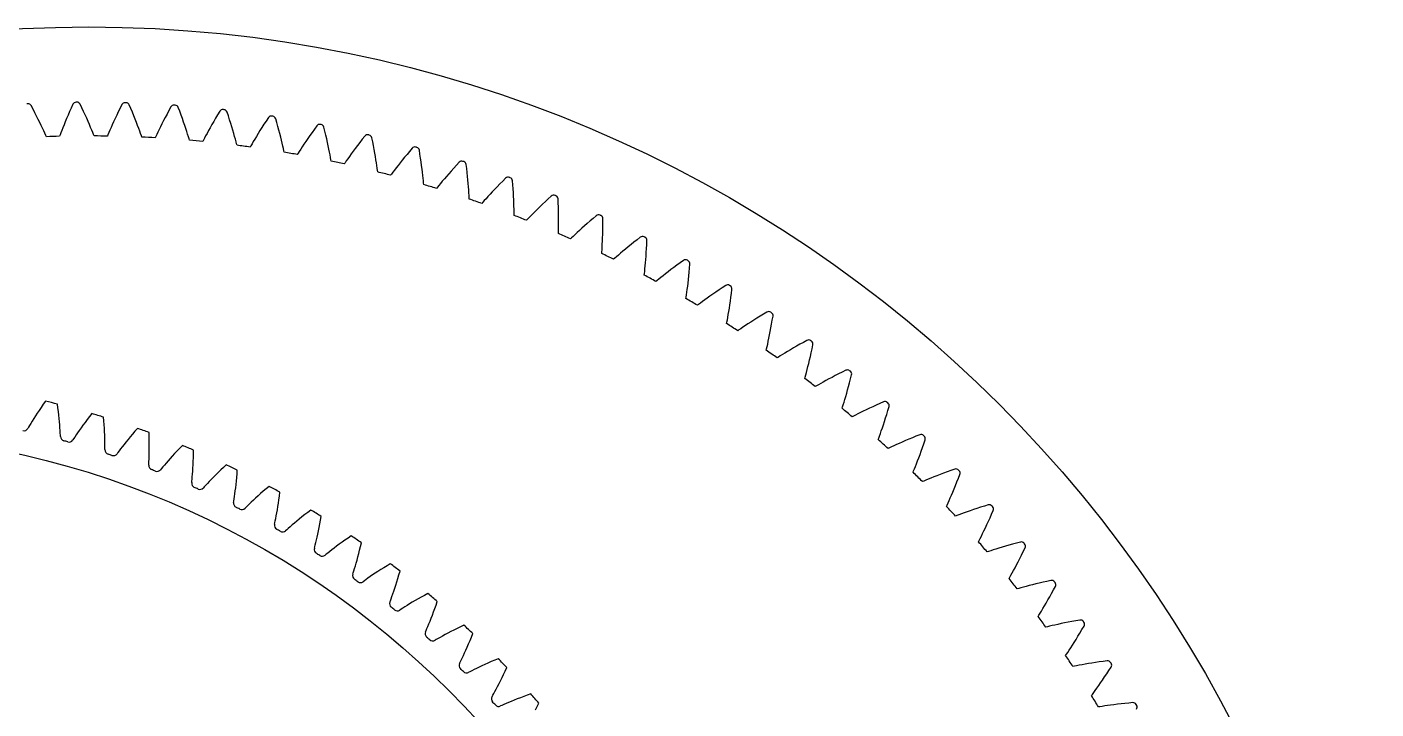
# Model space of a CAD drawing. Header units: millimetres. Extents: x -171 to 171, y -171 to 171.
# Drawn here: x -8.2 to 171.3, y 80.6 to 171.3 of the extents above; entities that cross this region are included whole.
import ezdxf

# ---------------------------------------------------------------- set-up
doc = ezdxf.new("R2010")
doc.units = ezdxf.units.MM

msp = doc.modelspace()

# ---------------------------------------------------------------- linework, layer by layer
at = {"layer": 'journal'}
msp.add_circle((-35, 0), 117.35, dxfattribs=at)
at = {"layer": 'outer'}
msp.add_circle((0, 0), 171.326572, dxfattribs=at)
at = {"layer": 'output_ring'}
for p, q in [((-7.413584, 160.388986), (-7.666113, 160.870168)), ((-7.17225, 159.921563), (-7.413584, 160.388986)), ((-6.943039, 159.469019), (-7.17225, 159.921563)), ((-2.559047, 160.061859), (-2.760335, 159.596222)), ((-2.346563, 160.543084), (-2.559047, 160.061859)), ((-2.123741, 161.038722), (-2.346563, 160.543084)), ((-0.907638, 160.557667), (-1.140459, 161.048687)), ((-0.685445, 160.080847), (-0.907638, 160.557667)), ((-0.474761, 159.619386), (-0.685445, 160.080847)), ((3.929655, 160.034075), (3.709662, 159.576978)), ((4.161466, 160.506294), (3.929655, 160.034075)), ((4.404191, 160.992495), (4.161466, 160.506294)), ((5.5998, 160.462551), (5.387069, 160.962604)), ((5.802487, 159.977119), (5.5998, 160.462551)), ((5.994297, 159.507498), (5.802487, 159.977119)), ((10.662658, 160.205792), (10.4119, 159.743356)), ((10.924887, 160.681758), (10.662658, 160.205792)), ((12.098038, 160.103796), (11.905746, 160.612059)), ((12.280886, 159.610548), (12.098038, 160.103796)), ((17.427633, 160.10702), (17.146331, 159.642073)), ((18.576398, 159.481991), (18.404862, 159.997629)), ((-6.726224, 159.032741), (-6.943039, 159.469019)), ((-6.522196, 158.614435), (-6.726224, 159.032741)), ((-6.331519, 158.216272), (-6.522196, 158.614435)), ((-6.155033, 157.841131), (-6.331519, 158.216272)), ((-3.294599, 158.30863), (-3.447962, 157.923458)), ((-3.128469, 158.717645), (-3.294599, 158.30863)), ((-2.950237, 159.147576), (-3.128469, 158.717645)), ((-2.760335, 159.596222), (-2.950237, 159.147576)), ((-0.275805, 159.17468), (-0.474761, 159.619386)), ((-0.088896, 158.74845), (-0.275805, 159.17468)), ((0.085489, 158.342886), (-0.088896, 158.74845)), ((0.246626, 157.960901), (0.085489, 158.342886)), ((3.123657, 158.312095), (2.95481, 157.933455)), ((3.306225, 158.714042), (3.123657, 158.312095)), ((3.501734, 159.136396), (3.306225, 158.714042)), ((3.709662, 159.576978), (3.501734, 159.136396)), ((6.175068, 159.055095), (5.994297, 159.507498)), ((6.344549, 158.62164), (6.175068, 159.055095)), ((6.502355, 158.209343), (6.344549, 158.62164)), ((6.647881, 157.821141), (6.502355, 158.209343)), ((9.53678, 158.055454), (9.352728, 157.683967)), ((9.735488, 158.449672), (9.53678, 158.055454)), ((9.947952, 158.863756), (9.735488, 158.449672)), ((10.173564, 159.29555), (9.947952, 158.863756)), ((10.4119, 159.743356), (10.173564, 159.29555)), ((12.453506, 159.133541), (12.280886, 159.610548)), ((12.615795, 158.674183), (12.453506, 159.133541)), ((12.767571, 158.234216), (12.615795, 158.674183)), ((12.908539, 157.815862), (12.767571, 158.234216)), ((16.377825, 158.330103), (16.148755, 157.924969)), ((16.620751, 158.752399), (16.377825, 158.330103)), ((16.877038, 159.190178), (16.620751, 158.752399)), ((17.146331, 159.642073), (16.877038, 159.190178)), ((18.739107, 158.981739), (18.576398, 159.481991)), ((18.892254, 158.498127), (18.739107, 158.981739)), ((19.035794, 158.03257), (18.892254, 158.498127)), ((19.169616, 157.586814), (19.035794, 158.03257)), ((23.314448, 158.375452), (23.04063, 157.948419)), ((23.601832, 158.816062), (23.314448, 158.375452)), ((23.901746, 159.269228), (23.601832, 158.816062)), ((25.024238, 158.598158), (24.873739, 159.120324)), ((25.16654, 158.091722), (25.024238, 158.598158)), ((25.299963, 157.602302), (25.16654, 158.091722)), ((30.336588, 158.169756), (30.018556, 157.729117)), ((-5.994059, 157.493083), (-6.155033, 157.841131)), ((-5.850854, 157.178471), (-5.994059, 157.493083)), ((-5.729996, 156.909109), (-5.850854, 157.178471)), ((-5.648246, 156.724825), (-5.729996, 156.909109)), ((-3.815577, 156.96733), (-3.885977, 156.778419)), ((-3.71131, 157.243539), (-3.815577, 156.96733)), ((-3.587488, 157.566272), (-3.71131, 157.243539)), ((-3.447962, 157.923458), (-3.587488, 157.566272)), ((0.393363, 157.606616), (0.246626, 157.960901)), ((0.523701, 157.286459), (0.393363, 157.606616)), ((0.633544, 157.01242), (0.523701, 157.286459)), ((0.707759, 156.824974), (0.633544, 157.01242)), ((2.54875, 156.99301), (2.470751, 156.807107)), ((2.664124, 157.264766), (2.54875, 156.99301)), ((2.800923, 157.582216), (2.664124, 157.264766)), ((2.95481, 157.933455), (2.800923, 157.582216)), ((6.780139, 157.461201), (6.647881, 157.821141)), ((6.897395, 157.136025), (6.780139, 157.461201)), ((6.996042, 156.857759), (6.897395, 157.136025)), ((7.0626, 156.667461), (6.996042, 156.857759)), ((8.908888, 156.760751), (8.82342, 156.578162)), ((9.035181, 157.027609), (8.908888, 156.760751)), ((9.184733, 157.339254), (9.035181, 157.027609)), ((9.352728, 157.683967), (9.184733, 157.339254)), ((13.038212, 157.422082), (12.908539, 157.815862)), ((13.155776, 157.057078), (13.038212, 157.422082)), ((13.259757, 156.727417), (13.155776, 157.057078)), ((13.347047, 156.445382), (13.259757, 156.727417)), ((13.405838, 156.252543), (13.347047, 156.445382)), ((15.25439, 156.270934), (15.161592, 156.091959)), ((15.391393, 156.532455), (15.25439, 156.270934)), ((15.553452, 156.837783), (15.391393, 156.532455)), ((15.735278, 157.175405), (15.553452, 156.837783)), ((15.934234, 157.539128), (15.735278, 157.175405)), ((16.148755, 157.924969), (15.934234, 157.539128)), ((19.293514, 157.163091), (19.169616, 157.586814)), ((19.407122, 156.764379), (19.293514, 157.163091)), ((19.509797, 156.39491), (19.407122, 156.764379)), ((19.600334, 156.061306), (19.509797, 156.39491)), ((22.091976, 156.408605), (21.896617, 156.078628)), ((22.305508, 156.763966), (22.091976, 156.408605)), ((22.535489, 157.140796), (22.305508, 156.763966)), ((22.78079, 157.536314), (22.535489, 157.140796)), ((23.04063, 157.948419), (22.78079, 157.536314)), ((25.424517, 157.13131), (25.299963, 157.602302)), ((25.540165, 156.680497), (25.424517, 157.13131)), ((25.646789, 156.252101), (25.540165, 156.680497)), ((25.744147, 155.849113), (25.646789, 156.252101)), ((29.146326, 156.483694), (28.885198, 156.098442)), ((29.422653, 156.88493), (29.146326, 156.483694)), ((29.713552, 157.300515), (29.422653, 156.88493)), ((30.018556, 157.729117), (29.713552, 157.300515)), ((31.430962, 157.453748), (31.301749, 157.981584)), ((31.552624, 156.941961), (31.430962, 157.453748)), ((31.666103, 156.447536), (31.552624, 156.941961)), ((31.771468, 155.971884), (31.666103, 156.447536)), ((36.38596, 156.383023), (36.063837, 155.967134)), ((36.721588, 156.810412), (36.38596, 156.383023)), ((37.786046, 156.050642), (37.678329, 156.583281)), ((19.676122, 155.775966), (19.600334, 156.061306)), ((19.727049, 155.580902), (19.676122, 155.775966)), ((21.574828, 155.524365), (21.474854, 155.349297)), ((21.722318, 155.780118), (21.574828, 155.524365)), ((21.896617, 156.078628), (21.722318, 155.780118)), ((25.831764, 155.475786), (25.744147, 155.849113)), ((25.908707, 155.138787), (25.831764, 155.475786)), ((25.972869, 154.85061), (25.908707, 155.138787)), ((26.01585, 154.653642), (25.972869, 154.85061)), ((27.85982, 154.522269), (27.752833, 154.351397)), ((28.017552, 154.771836), (27.85982, 154.522269)), ((28.203805, 155.063037), (28.017552, 154.771836)), ((28.412377, 155.384825), (28.203805, 155.063037)), ((28.640135, 155.731241), (28.412377, 155.384825)), ((28.885198, 156.098442), (28.640135, 155.731241)), ((31.868751, 155.516754), (31.771468, 155.971884)), ((31.957927, 155.084389), (31.868751, 155.516754)), ((32.038873, 154.677786), (31.957927, 155.084389)), ((32.111289, 154.301216), (32.038873, 154.677786)), ((34.927706, 154.44265), (34.686096, 154.105749)), ((35.187448, 154.799618), (34.927706, 154.44265)), ((35.463974, 155.173971), (35.187448, 154.799618)), ((35.756335, 155.563679), (35.463974, 155.173971)), ((36.063837, 155.967134), (35.756335, 155.563679)), ((37.886867, 155.534346), (37.786046, 156.050642)), ((37.980217, 155.035728), (37.886867, 155.534346)), ((38.066219, 154.556196), (37.980217, 155.035728)), ((38.144978, 154.097498), (38.066219, 154.556196)), ((42.693581, 154.779993), (42.354869, 154.3775)), ((43.046254, 155.193429), (42.693581, 154.779993)), ((44.079047, 154.391145), (43.993005, 154.927712)), ((32.174512, 153.961375), (32.111289, 154.301216)), ((32.226943, 153.670835), (32.174512, 153.961375)), ((32.261906, 153.472287), (32.226943, 153.670835)), ((34.099037, 153.266294), (33.985213, 153.099898)), ((34.266754, 153.509263), (34.099037, 153.266294)), ((34.464655, 153.792677), (34.266754, 153.509263)), ((34.686096, 154.105749), (34.464655, 153.792677)), ((38.216558, 153.661874), (38.144978, 154.097498)), ((38.28096, 153.252325), (38.216558, 153.661874)), ((38.338056, 152.873129), (38.28096, 153.252325)), ((38.387454, 152.531006), (38.338056, 152.873129)), ((41.15789, 152.90031), (40.902826, 152.573477)), ((41.431886, 153.246458), (41.15789, 152.90031)), ((41.723356, 153.609298), (41.431886, 153.246458)), ((42.031269, 153.986837), (41.723356, 153.609298)), ((42.354869, 154.3775), (42.031269, 153.986837)), ((44.158863, 153.871187), (44.079047, 154.391145)), ((44.231928, 153.369196), (44.158863, 153.871187)), ((44.298427, 152.886573), (44.231928, 153.369196)), ((44.358532, 152.42506), (44.298427, 152.886573)), ((48.931057, 152.922659), (48.576312, 152.534223)), ((49.300195, 153.321464), (48.931057, 152.922659)), ((50.299627, 152.477984), (50.2354, 153.017597)), ((38.428068, 152.238579), (38.387454, 152.531006)), ((38.454956, 152.038778), (38.428068, 152.238579)), ((40.28223, 151.758503), (40.161756, 151.596856)), ((40.459656, 151.994476), (40.28223, 151.758503)), ((40.66888, 152.269637), (40.459656, 151.994476)), ((40.902826, 152.573477), (40.66888, 152.269637)), ((44.4124, 151.986893), (44.358532, 152.42506)), ((44.460152, 151.57507), (44.4124, 151.986893)), ((44.501833, 151.193872), (44.460152, 151.57507)), ((44.537326, 150.850028), (44.501833, 151.193872)), ((44.566056, 150.556195), (44.537326, 150.850028)), ((47.320453, 151.106755), (47.052353, 150.790527)), ((47.608251, 151.441515), (47.320453, 151.106755)), ((47.914186, 151.792245), (47.608251, 151.441515)), ((48.237146, 152.156996), (47.914186, 151.792245)), ((48.576312, 152.534223), (48.237146, 152.156996)), ((50.358305, 151.955219), (50.299627, 152.477984)), ((50.410967, 151.450679), (50.358305, 151.955219)), ((50.457852, 150.965757), (50.410967, 151.450679)), ((50.499205, 150.502187), (50.457852, 150.965757)), ((55.473136, 151.197591), (55.08814, 150.814074)), ((56.437564, 150.314302), (56.395258, 150.856075)), ((44.584825, 150.355469), (44.566056, 150.556195)), ((46.399239, 150.001373), (46.272314, 149.844741)), ((46.586082, 150.229961), (46.399239, 150.001373)), ((46.806286, 150.496418), (46.586082, 150.229961)), ((47.052353, 150.790527), (46.806286, 150.496418)), ((50.535272, 150.062197), (50.499205, 150.502187)), ((50.566295, 149.648778), (50.535272, 150.062197)), ((50.592494, 149.266204), (50.566295, 149.648778)), ((50.614024, 148.921204), (50.592494, 149.266204)), ((53.405268, 149.064933), (53.124573, 148.759829)), ((53.706396, 149.387754), (53.405268, 149.064933)), ((54.026293, 149.725797), (53.706396, 149.387754)), ((54.36377, 150.077161), (54.026293, 149.725797)), ((54.717944, 150.440333), (54.36377, 150.077161)), ((55.08814, 150.814074), (54.717944, 150.440333)), ((56.475009, 149.789588), (56.437564, 150.314302)), ((56.507181, 149.283328), (56.475009, 149.789588)), ((56.534376, 148.796905), (56.507181, 149.283328)), ((50.630822, 148.626448), (50.614024, 148.921204)), ((50.641441, 148.425126), (50.630822, 148.626448)), ((52.440015, 147.997791), (52.306846, 147.846432)), ((52.635968, 148.21862), (52.440015, 147.997791)), ((52.866789, 148.475933), (52.635968, 148.21862)), ((53.124573, 148.759829), (52.866789, 148.475933)), ((56.556908, 148.332041), (56.534376, 148.796905)), ((56.575115, 147.89095), (56.556908, 148.332041)), ((56.589358, 147.476613), (56.575115, 147.89095)), ((56.600032, 147.093292), (56.589358, 147.476613)), ((60.049635, 147.413351), (59.716301, 147.08855)), ((60.401074, 147.750749), (60.049635, 147.413351)), ((60.769675, 148.099271), (60.401074, 147.750749)), ((61.154712, 148.457702), (60.769675, 148.099271)), ((61.554935, 148.825302), (61.154712, 148.457702)), ((62.482775, 147.903654), (62.462459, 148.446696)), ((62.498925, 147.377854), (62.482775, 147.903654)), ((62.510554, 146.870706), (62.498925, 147.377854)), ((56.607562, 146.747703), (56.600032, 147.093292)), ((56.612401, 146.452509), (56.607562, 146.747703)), ((56.614853, 146.250921), (56.612401, 146.452509)), ((58.394632, 145.751049), (58.255438, 145.605211)), ((58.599373, 145.963755), (58.394632, 145.751049)), ((58.840432, 146.211503), (58.599373, 145.963755)), ((59.109509, 146.484719), (58.840432, 146.211503)), ((59.402338, 146.778197), (59.109509, 146.484719)), ((59.716301, 147.08855), (59.402338, 146.778197)), ((62.518014, 146.383581), (62.510554, 146.870706)), ((62.521689, 145.918185), (62.518014, 146.383581)), ((62.519445, 145.062145), (62.522005, 145.476719)), ((62.522005, 145.476719), (62.521689, 145.918185)), ((66.721561, 145.514881), (66.339139, 145.181584)), ((67.120808, 145.857414), (66.721561, 145.514881)), ((67.535599, 146.208493), (67.120808, 145.857414)), ((68.425327, 145.250001), (68.427034, 145.79342)), ((62.495247, 143.836427), (62.500967, 144.037948)), ((62.500967, 144.037948), (62.508095, 144.333095)), ((62.508095, 144.333095), (62.514576, 144.678706)), ((62.514576, 144.678706), (62.519445, 145.062145)), ((64.7174, 143.706848), (64.466499, 143.469073)), ((64.997329, 143.968935), (64.7174, 143.706848)), ((65.30181, 144.250304), (64.997329, 143.968935)), ((65.628093, 144.547679), (65.30181, 144.250304)), ((65.974315, 144.858705), (65.628093, 144.547679)), ((66.339139, 145.181584), (65.974315, 144.858705)), ((68.383746, 143.264585), (68.398935, 143.729748)), ((68.398935, 143.729748), (68.411222, 144.216776)), ((68.411222, 144.216776), (68.420155, 144.723978)), ((68.420155, 144.723978), (68.425327, 145.250001)), ((64.253306, 143.264839), (64.108317, 143.124761)), ((64.466499, 143.469073), (64.253306, 143.264839)), ((68.305927, 141.681349), (68.326408, 142.026413)), ((68.326408, 142.026413), (68.346813, 142.40934)), ((68.346813, 142.40934), (68.366171, 142.823469)), ((68.366171, 142.823469), (68.383746, 143.264585)), ((71.7906, 142.066056), (71.432058, 141.769317)), ((72.168209, 142.373886), (71.7906, 142.066056)), ((72.563824, 142.691411), (72.168209, 142.373886)), ((72.976625, 143.017483), (72.563824, 142.691411)), ((73.405302, 143.351463), (72.976625, 143.017483)), ((74.22897, 141.832321), (74.255456, 142.357702)), ((74.255456, 142.357702), (74.279184, 142.900606)), ((68.272962, 141.185609), (68.286844, 141.386733)), ((68.286844, 141.386733), (68.305927, 141.681349)), ((70.006412, 140.543244), (69.855866, 140.409158)), ((70.227707, 140.738671), (70.006412, 140.543244)), ((70.488038, 140.966083), (70.227707, 140.738671)), ((70.778358, 141.21661), (70.488038, 140.966083)), ((71.093992, 141.485409), (70.778358, 141.21661)), ((71.432058, 141.769317), (71.093992, 141.485409)), ((74.098012, 139.935562), (74.133449, 140.375603)), ((74.133449, 140.375603), (74.167476, 140.839768)), ((74.167476, 140.839768), (74.19949, 141.325897)), ((74.19949, 141.325897), (74.22897, 141.832321)), ((79.154401, 140.258908), (78.712541, 139.942574)), ((73.938504, 138.302824), (73.960525, 138.50322)), ((73.960525, 138.50322), (73.991532, 138.796821)), ((73.991532, 138.796821), (74.025981, 139.140771)), ((74.025981, 139.140771), (74.061887, 139.522557)), ((74.061887, 139.522557), (74.098012, 139.935562)), ((76.769366, 138.488054), (76.443098, 138.232267)), ((77.11866, 138.758028), (76.769366, 138.488054)), ((77.488934, 139.039994), (77.11866, 138.758028)), ((77.878707, 139.332267), (77.488934, 139.039994)), ((78.286865, 139.633499), (77.878707, 139.332267)), ((78.712541, 139.942574), (78.286865, 139.633499)), ((79.865849, 138.202821), (79.915828, 138.707634)), ((79.915828, 138.707634), (79.963583, 139.23151)), ((79.963583, 139.23151), (80.009294, 139.773006)), ((75.644499, 137.590738), (75.488642, 137.462862)), ((75.873531, 137.777036), (75.644499, 137.590738)), ((76.142864, 137.993711), (75.873531, 137.777036)), ((76.443098, 138.232267), (76.142864, 137.993711)), ((79.655278, 136.406538), (79.70811, 136.81774)), ((79.70811, 136.81774), (79.761351, 137.255984)), ((79.761351, 137.255984), (79.814161, 137.718388)), ((79.814161, 137.718388), (79.865849, 138.202821)), ((84.319132, 136.63774), (83.881281, 136.34617)), ((84.773449, 136.935908), (84.319132, 136.63774)), ((79.482566, 135.192808), (79.51269, 135.392147)), ((79.51269, 135.392147), (79.555569, 135.68425)), ((79.555569, 135.68425), (79.603929, 136.026522)), ((79.603929, 136.026522), (79.655278, 136.406538)), ((81.672588, 134.794616), (81.394695, 134.589033)), ((81.982243, 135.020809), (81.672588, 134.794616)), ((82.318609, 135.263163), (81.982243, 135.020809)), ((82.678557, 135.51876), (82.318609, 135.263163)), ((83.059953, 135.785489), (82.678557, 135.51876)), ((83.46125, 136.061726), (83.059953, 135.785489)), ((83.881281, 136.34617), (83.46125, 136.061726)), ((85.329711, 134.370738), (85.400989, 134.852678)), ((85.400989, 134.852678), (85.471385, 135.355051)), ((85.471385, 135.355051), (85.540331, 135.876561)), ((85.540331, 135.876561), (85.607948, 136.41576)), ((81.158301, 134.41217), (80.99739, 134.290716)), ((81.394695, 134.589033), (81.158301, 134.41217)), ((85.051088, 132.688781), (85.117795, 133.066404)), ((85.117795, 133.066404), (85.187248, 133.475127)), ((85.187248, 133.475127), (85.258205, 133.910853)), ((85.258205, 133.910853), (85.329711, 134.370738)), ((89.787188, 133.108411), (89.33788, 132.834824)), ((90.253214, 133.387922), (89.787188, 133.108411)), ((84.896038, 131.86067), (84.934215, 132.058625)), ((84.934215, 132.058625), (84.988897, 132.34875)), ((84.988897, 132.34875), (85.051088, 132.688781)), ((86.782128, 131.179902), (86.53876, 131.012764)), ((87.068124, 131.374053), (86.782128, 131.179902)), ((87.386691, 131.587512), (87.068124, 131.374053)), ((87.732602, 131.816036), (87.386691, 131.587512)), ((88.102613, 132.056835), (87.732602, 131.816036)), ((88.494504, 132.307889), (88.102613, 132.056835)), ((88.906667, 132.567636), (88.494504, 132.307889)), ((89.33788, 132.834824), (88.906667, 132.567636)), ((90.705064, 130.802316), (90.795815, 131.280972)), ((90.795815, 131.280972), (90.886512, 131.780079)), ((90.886512, 131.780079), (90.976536, 132.298367)), ((90.976536, 132.298367), (91.065949, 132.834383)), ((86.53876, 131.012764), (86.373059, 130.89793)), ((90.358508, 129.133032), (90.440464, 129.507643)), ((90.440464, 129.507643), (90.526424, 129.913215)), ((90.526424, 129.913215), (90.614981, 130.345707)), ((90.614981, 130.345707), (90.705064, 130.802316)), ((95.107723, 129.360385), (94.647697, 129.105231)), ((95.584694, 129.62078), (95.107723, 129.360385)), ((90.170026, 128.311886), (90.216194, 128.50813)), ((90.216194, 128.50813), (90.282589, 128.795802)), ((90.282589, 128.795802), (90.358508, 129.133032)), ((92.026978, 127.555242), (91.777037, 127.398103)), ((92.320607, 127.737644), (92.026978, 127.555242)), ((92.647563, 127.938016), (92.320607, 127.737644)), ((93.002451, 128.152335), (92.647563, 127.938016)), ((93.381916, 128.377942), (93.002451, 128.152335)), ((93.78366, 128.612907), (93.381916, 128.377942)), ((94.206011, 128.855738), (93.78366, 128.612907)), ((94.647697, 129.105231), (94.206011, 128.855738)), ((95.93139, 127.018987), (96.041464, 127.493572)), ((96.041464, 127.493572), (96.152313, 127.988594)), ((96.152313, 127.988594), (96.263267, 128.502808)), ((96.263267, 128.502808), (96.374329, 129.034759)), ((91.777037, 127.398103), (91.606818, 127.29008)), ((95.51747, 125.365119), (95.614539, 125.7361)), ((95.614539, 125.7361), (95.716865, 126.137856)), ((95.716865, 126.137856), (95.822876, 126.566404)), ((95.822876, 126.566404), (95.93139, 127.018987)), ((95.295864, 124.552285), (95.349948, 124.746498)), ((95.349948, 124.746498), (95.427946, 125.031242)), ((95.427946, 125.031242), (95.51747, 125.365119)), ((97.756215, 124.078319), (97.421408, 123.891361)), ((98.119497, 124.278079), (97.756215, 124.078319)), ((98.507793, 124.488123), (98.119497, 124.278079)), ((98.918729, 124.706614), (98.507793, 124.488123)), ((99.350574, 124.93213), (98.918729, 124.706614)), ((99.802009, 125.163519), (99.350574, 124.93213)), ((100.271996, 125.39982), (99.802009, 125.163519)), ((100.759129, 125.640672), (100.271996, 125.39982)), ((101.129316, 123.4967), (101.260135, 123.986823)), ((101.260135, 123.986823), (101.391837, 124.496118)), ((101.391837, 124.496118), (101.524366, 125.023132)), ((96.864524, 123.574129), (96.690068, 123.473092)), ((97.120628, 123.721009), (96.864524, 123.574129)), ((97.421408, 123.891361), (97.120628, 123.721009)), ((100.63152, 121.757974), (100.750043, 122.155252)), ((100.750043, 122.155252), (100.873334, 122.579152)), ((100.873334, 122.579152), (101.0001, 123.026966)), ((101.0001, 123.026966), (101.129316, 123.4967)), ((100.265132, 120.588046), (100.327042, 120.779907)), ((100.327042, 120.779907), (100.416516, 121.061256)), ((100.416516, 121.061256), (100.519496, 121.391231)), ((100.519496, 121.391231), (100.63152, 121.757974)), ((103.471823, 120.393771), (103.075333, 120.199636)), ((103.891275, 120.595429), (103.471823, 120.393771)), ((104.331904, 120.803259), (103.891275, 120.595429)), ((104.792345, 121.016163), (104.331904, 120.803259)), ((105.271523, 121.233223), (104.792345, 121.016163)), ((105.768016, 121.454136), (105.271523, 121.233223)), ((106.353821, 120.284882), (106.507598, 120.806092)), ((101.792863, 119.547122), (101.614455, 119.453238)), ((102.054709, 119.683502), (101.792863, 119.547122)), ((102.362145, 119.841526), (102.054709, 119.683502)), ((102.704254, 120.014762), (102.362145, 119.841526)), ((103.075333, 120.199636), (102.704254, 120.014762)), ((105.758058, 118.390504), (105.902868, 118.832812)), ((105.902868, 118.832812), (106.051014, 119.296924)), ((106.051014, 119.296924), (106.201588, 119.781343)), ((106.201588, 119.781343), (106.353821, 120.284882)), ((105.139299, 116.614875), (105.240101, 116.892367)), ((105.240101, 116.892367), (105.356369, 117.217898)), ((105.356369, 117.217898), (105.483164, 117.579799)), ((105.483164, 117.579799), (105.617689, 117.971948)), ((105.617689, 117.971948), (105.758058, 118.390504)), ((110.098089, 116.867441), (109.610509, 116.669978)), ((110.603127, 117.068052), (110.098089, 116.867441)), ((105.069665, 116.42568), (105.139299, 116.614875)), ((106.553957, 115.323699), (106.371891, 115.237122)), ((106.821114, 115.449356), (106.553957, 115.323699)), ((107.134702, 115.594791), (106.821114, 115.449356)), ((107.483551, 115.754021), (107.134702, 115.594791)), ((107.861817, 115.923704), (107.483551, 115.754021)), ((108.265848, 116.101612), (107.861817, 115.923704)), ((108.693128, 116.286106), (108.265848, 116.101612)), ((109.141818, 116.475908), (108.693128, 116.286106)), ((109.610509, 116.669978), (109.141818, 116.475908)), ((110.79847, 114.901143), (110.968552, 115.379062)), ((110.968552, 115.379062), (111.141066, 115.876018)), ((111.141066, 115.876018), (111.315839, 116.390568)), ((110.020142, 112.851975), (110.161499, 113.208441)), ((110.161499, 113.208441), (110.311806, 113.594816)), ((110.311806, 113.594816), (110.469021, 114.00734)), ((110.469021, 114.00734), (110.631637, 114.443416)), ((110.631637, 114.443416), (110.79847, 114.901143)), ((109.701569, 112.072028), (109.778813, 112.258245)), ((109.778813, 112.258245), (109.890777, 112.531424)), ((109.890777, 112.531424), (110.020142, 112.851975)), ((112.471084, 111.457311), (112.086252, 111.303096)), ((112.881993, 111.618699), (112.471084, 111.457311)), ((113.316399, 111.785725), (112.881993, 111.618699)), ((113.772412, 111.957188), (113.316399, 111.785725)), ((114.248582, 112.132104), (113.772412, 111.957188)), ((114.743765, 112.309646), (114.248582, 112.132104)), ((115.256517, 112.489625), (114.743765, 112.309646)), ((115.745706, 111.27677), (115.941188, 111.783815)), ((111.139982, 110.9108), (110.954557, 110.831673)), ((111.412013, 111.025527), (111.139982, 110.9108)), ((111.731237, 111.158134), (111.412013, 111.025527)), ((112.086252, 111.303096), (111.731237, 111.158134)), ((114.998485, 109.436862), (115.178639, 109.86599)), ((115.178639, 109.86599), (115.363885, 110.31658)), ((115.363885, 110.31658), (115.553194, 110.787213)), ((115.553194, 110.787213), (115.745706, 111.27677)), ((114.23796, 107.717175), (114.360903, 107.985592)), ((114.360903, 107.985592), (114.503152, 108.300638)), ((114.503152, 108.300638), (114.658839, 108.651082)), ((114.658839, 108.651082), (114.82468, 109.031049)), ((114.82468, 109.031049), (114.998485, 109.436862)), ((114.153233, 107.534241), (114.23796, 107.717175)), ((115.543405, 106.315675), (115.354926, 106.244127)), ((115.819862, 106.419284), (115.543405, 106.315675)), ((116.144197, 106.538845), (115.819862, 106.419284)), ((116.504795, 106.6693), (116.144197, 106.538845)), ((116.895561, 106.807793), (116.504795, 106.6693)), ((117.312672, 106.952396), (116.895561, 106.807793)), ((117.753491, 107.101681), (117.312672, 106.952396)), ((118.216078, 107.254523), (117.753491, 107.101681)), ((118.698945, 107.409998), (118.216078, 107.254523)), ((119.200916, 107.567326), (118.698945, 107.409998)), ((119.720541, 107.726378), (119.200916, 107.567326)), ((119.739757, 105.550767), (119.947984, 106.013342)), ((119.947984, 106.013342), (120.160177, 106.494695)), ((120.160177, 106.494695), (120.376047, 106.993401)), ((118.967795, 103.91521), (119.148898, 104.288143)), ((119.148898, 104.288143), (119.339006, 104.686579)), ((119.339006, 104.686579), (119.536403, 105.108054)), ((119.536403, 105.108054), (119.739757, 105.550767)), ((118.417343, 102.819776), (118.509414, 102.999126)), ((118.509414, 102.999126), (118.643134, 103.262341)), ((118.643134, 103.262341), (118.798034, 103.571362)), ((118.798034, 103.571362), (118.967795, 103.91521)), ((122.465515, 102.375638), (121.997114, 102.241669)), ((122.954287, 102.511418), (122.465515, 102.375638)), ((123.462221, 102.648274), (122.954287, 102.511418)), ((123.987865, 102.786136), (123.462221, 102.648274)), ((119.756991, 101.545874), (119.565767, 101.482023)), ((120.037419, 101.638194), (119.756991, 101.545874)), ((120.366333, 101.744513), (120.037419, 101.638194)), ((120.731922, 101.860247), (120.366333, 101.744513)), ((121.127979, 101.98279), (120.731922, 101.860247)), ((121.550608, 102.110371), (121.127979, 101.98279)), ((121.997114, 102.241669), (121.550608, 102.110371)), ((123.697769, 100.177426), (123.918896, 100.611534)), ((123.918896, 100.611534), (124.145698, 101.06529)), ((124.145698, 101.06529), (124.377225, 101.537649)), ((124.377225, 101.537649), (124.613127, 102.027197)), ((122.897731, 98.67192), (123.081287, 99.008605)), ((123.081287, 99.008605), (123.277355, 99.373893)), ((123.277355, 99.373893), (123.483453, 99.764297)), ((123.483453, 99.764297), (123.697769, 100.177426)), ((122.486894, 97.936378), (122.586158, 98.11185)), ((122.586158, 98.11185), (122.730435, 98.369429)), ((122.730435, 98.369429), (122.897731, 98.67192)), ((125.161384, 96.99023), (124.760686, 96.883838)), ((125.588836, 97.100579), (125.161384, 96.99023)), ((126.040296, 97.213674), (125.588836, 97.100579)), ((126.513741, 97.328551), (126.040296, 97.213674)), ((127.007614, 97.444411), (126.513741, 97.328551)), ((127.520678, 97.56057), (127.007614, 97.444411)), ((128.051476, 97.677018), (127.520678, 97.56057)), ((123.773816, 96.609232), (123.580161, 96.553183)), ((124.057755, 96.690112), (123.773816, 96.609232)), ((124.390708, 96.783014), (124.057755, 96.690112)), ((124.760686, 96.883838), (124.390708, 96.783014)), ((127.655899, 95.082207), (127.894438, 95.506997)), ((127.894438, 95.506997), (128.139442, 95.951189)), ((128.139442, 95.951189), (128.389921, 96.413777)), ((128.389921, 96.413777), (128.645469, 96.893362)), ((126.61609, 93.314897), (126.795508, 93.610359)), ((126.795508, 93.610359), (126.992557, 93.939329)), ((126.992557, 93.939329), (127.203267, 94.296371)), ((127.203267, 94.296371), (127.425017, 94.678103)), ((127.425017, 94.678103), (127.655899, 95.082207)), ((126.3552, 92.892072), (126.461493, 93.063376)), ((126.461493, 93.063376), (126.61609, 93.314897)), ((127.874264, 91.583169), (127.587281, 91.513863)), ((128.210709, 91.662502), (127.874264, 91.583169)), ((128.584469, 91.748249), (128.210709, 91.662502)), ((128.989149, 91.838315), (128.584469, 91.748249)), ((129.420722, 91.93125), (128.989149, 91.838315)), ((129.876395, 92.025957), (129.420722, 91.93125)), ((130.354106, 92.121553), (129.876395, 92.025957)), ((130.852269, 92.217304), (130.354106, 92.121553)), ((131.369618, 92.312575), (130.852269, 92.217304)), ((131.9047, 92.407416), (131.369618, 92.312575)), ((132.191673, 91.131497), (132.466447, 91.600333)), ((127.587281, 91.513863), (127.391514, 91.465708)), ((131.157223, 89.436352), (131.404292, 89.830768)), ((131.404292, 89.830768), (131.659849, 90.245542)), ((131.659849, 90.245542), (131.922653, 90.67944)), ((131.922653, 90.67944), (132.191673, 91.131497)), ((130.129053, 87.862), (130.293716, 88.107048)), ((130.293716, 88.107048), (130.484959, 88.394997)), ((130.484959, 88.394997), (130.695178, 88.715711)), ((130.695178, 88.715711), (130.920185, 89.063921)), ((130.920185, 89.063921), (131.157223, 89.436352)), ((130.015904, 87.695143), (130.129053, 87.862)), ((131.19112, 86.268136), (130.993563, 86.227954)), ((131.480677, 86.325755), (131.19112, 86.268136)), ((131.82006, 86.391388), (131.480677, 86.325755)), ((132.196988, 86.461918), (131.82006, 86.391388)), ((132.604986, 86.53551), (132.196988, 86.461918)), ((133.03997, 86.610879), (132.604986, 86.53551)), ((133.499107, 86.687042), (133.03997, 86.610879)), ((133.9803, 86.7632), (133.499107, 86.687042)), ((134.481934, 86.838683), (133.9803, 86.7632)), ((135.002719, 86.912911), (134.481934, 86.838683)), ((135.541204, 86.985989), (135.002719, 86.912911)), ((134.673937, 84.047658), (134.936787, 84.431737)), ((134.936787, 84.431737), (135.208943, 84.835814)), ((135.208943, 84.835814), (135.489116, 85.258705)), ((135.489116, 85.258705), (135.776234, 85.699489)), ((135.776234, 85.699489), (136.069782, 86.156804)), ((133.58281, 82.516266), (133.757269, 82.75444)), ((133.757269, 82.75444), (133.960024, 83.034402)), ((133.960024, 83.034402), (134.183068, 83.346334)), ((134.183068, 83.346334), (134.422001, 83.685138)), ((134.422001, 83.685138), (134.673937, 84.047658)), ((133.462993, 82.354132), (133.58281, 82.516266)), ((134.579413, 80.88067), (134.38039, 80.848528)), ((134.871067, 80.926508), (134.579413, 80.88067)), ((135.212831, 80.978334), (134.871067, 80.926508)), ((135.592308, 81.033531), (135.212831, 80.978334)), ((136.002953, 81.090528), (135.592308, 81.033531)), ((136.440634, 81.148207), (136.002953, 81.090528)), ((136.90248, 81.2057), (136.440634, 81.148207)), ((137.386364, 81.262295), (136.90248, 81.2057)), ((137.890645, 81.317387), (137.386364, 81.262295)), ((138.41401, 81.370449), (137.890645, 81.317387)), ((138.955015, 81.421645), (138.41401, 81.370449))]:
    msp.add_line(p, q, dxfattribs=at)
for centre, radius, start, end in [((0, 0), 161.326572, 92.882622, 92.923829), ((-8.088979, 160.643045), 0.48, 28.240478, 92.882622), ((-1.687856, 160.837715), 0.48, 90.601249, 155.243392), ((0, 0), 161.326572, 90.560042, 90.601249), ((-1.572181, 160.838888), 0.48, 25.917898, 90.560042), ((4.831572, 160.773989), 0.48, 88.278668, 152.920812), ((0, 0), 161.326572, 88.237461, 88.278668), ((4.947199, 160.770472), 0.48, 23.595317, 88.237461), ((11.343062, 160.446111), 0.48, 85.956087, 150.598231), ((0, 0), 161.326572, 85.91488, 85.956087), ((11.458451, 160.437912), 0.48, 21.272737, 85.91488), ((17.835915, 159.85462), 0.48, 83.633507, 148.275651), ((0, 0), 161.326572, 83.5923, 83.633507), ((17.950878, 159.841752), 0.48, 18.950156, 83.5923), ((24.299464, 159.000489), 0.48, 81.310926, 145.95307), ((0, 0), 161.326572, 81.269719, 81.310926), ((24.41381, 158.982972), 0.48, 16.627575, 81.269719), ((30.723089, 157.885121), 0.48, 78.988345, 143.630489), ((0, 0), 161.326572, 78.947138, 78.988345), ((30.836631, 157.862984), 0.48, 14.304995, 78.947138), ((0, 0), 156.826572, 91.419867, 92.064004), ((0, 0), 156.826572, 89.097286, 89.741423), ((0, 0), 156.826572, 86.774706, 87.418843), ((0, 0), 156.826572, 84.452125, 85.096262), ((37.096236, 156.510347), 0.48, 76.665765, 141.307909), ((0, 0), 161.326572, 76.624558, 76.665765), ((37.208788, 156.483627), 0.48, 11.982414, 76.624558), ((0, 0), 156.826572, 82.129545, 82.773681), ((0, 0), 156.826572, 79.806964, 80.451101), ((43.408434, 154.878428), 0.48, 74.343184, 138.985328), ((0, 0), 161.326572, 74.301977, 74.343184), ((43.51981, 154.847169), 0.48, 9.659833, 74.301977), ((0, 0), 156.826572, 77.484383, 78.12852), ((49.649312, 152.992044), 0.48, 72.020603, 136.662747), ((0, 0), 161.326572, 71.979397, 72.020603), ((49.75933, 152.956296), 0.48, 7.337253, 71.979397), ((0, 0), 156.826572, 75.161803, 75.805939), ((55.808616, 150.854294), 0.48, 69.698023, 134.340167), ((0, 0), 161.326572, 69.656816, 69.698023), ((55.917095, 150.814117), 0.48, 5.014672, 69.656816), ((0, 0), 156.826572, 72.839222, 73.483359), ((0, 0), 156.826572, 70.516641, 71.160778), ((61.876227, 148.468691), 0.48, 67.375442, 132.017586), ((0, 0), 161.326572, 67.334235, 67.375442), ((61.982989, 148.424151), 0.48, 2.692091, 67.334235), ((0, 0), 156.826572, 68.194061, 68.838197), ((67.842175, 145.839154), 0.48, 65.052862, 129.695005), ((0, 0), 161.326572, 65.011655, 65.052862), ((67.947044, 145.790324), 0.48, 0.369511, 65.011655), ((0, 0), 156.826572, 65.87148, 66.515617), ((73.696659, 142.970004), 0.48, 62.730281, 127.372425), ((0, 0), 161.326572, 62.689074, 62.730281), ((73.799463, 142.916965), 0.48, 358.04693, 62.689074), ((0, 0), 156.826572, 63.548899, 64.193036), ((79.430059, 139.865955), 0.48, 60.4077, 125.049844), ((0, 0), 161.326572, 60.366493, 60.4077), ((79.53063, 139.808793), 0.48, 355.724349, 60.366493), ((0, 0), 156.826572, 61.226319, 61.870455), ((85.032956, 136.532106), 0.48, 58.08512, 122.727263), ((0, 0), 161.326572, 58.043913, 58.08512), ((85.131128, 136.470915), 0.48, 353.401769, 58.043913), ((0, 0), 156.826572, 58.903738, 59.547875), ((90.496144, 132.973935), 0.48, 55.762539, 120.404683), ((0, 0), 161.326572, 55.721332, 55.762539), ((90.591755, 132.908816), 0.48, 351.079188, 55.721332), ((0, 0), 156.826572, 56.581157, 57.225294), ((95.810648, 129.197289), 0.48, 53.439958, 118.082102), ((0, 0), 161.326572, 53.398751, 53.439958), ((95.903541, 129.128348), 0.48, 348.756608, 53.398751), ((0, 0), 156.826572, 54.258577, 54.902714), ((0, 0), 156.826572, 51.935996, 52.580133), ((100.967734, 125.208371), 0.48, 51.117378, 115.759522), ((0, 0), 161.326572, 51.076171, 51.117378), ((101.057757, 125.135723), 0.48, 346.434027, 51.076171), ((0, 0), 156.826572, 49.613416, 50.257552), ((105.958931, 121.013737), 0.48, 48.794797, 113.436941), ((0, 0), 161.326572, 48.75359, 48.794797), ((106.045936, 120.9375), 0.48, 344.111446, 48.75359), ((110.776038, 116.620277), 0.48, 46.472216, 111.11436), ((0, 0), 161.326572, 46.431009, 46.472216), ((110.859882, 116.540577), 0.48, 341.788866, 46.431009), ((0, 0), 156.826572, 47.290835, 47.934972), ((0, 0), 156.826572, 44.968254, 45.612391), ((115.411139, 112.035211), 0.48, 44.149636, 108.79178), ((0, 0), 161.326572, 44.108429, 44.149636), ((115.491685, 111.952179), 0.48, 339.466285, 44.108429), ((119.856621, 107.266071), 0.48, 41.827055, 106.469199), ((0, 0), 156.826572, 42.645674, 43.28981), ((0, 0), 161.326572, 41.785848, 41.827055), ((119.933735, 107.179843), 0.48, 337.143704, 41.785848), ((0, 0), 156.826572, 40.323093, 40.96723), ((124.105179, 102.320693), 0.48, 39.504474, 104.146618), ((0, 0), 161.326572, 39.463268, 39.504474), ((124.178735, 102.231411), 0.48, 334.821124, 39.463268), ((0, 0), 156.826572, 38.000512, 38.644649), ((128.149832, 97.207203), 0.48, 37.181894, 101.824038), ((0, 0), 161.326572, 37.140687, 37.181894), ((128.219709, 97.115013), 0.48, 332.498543, 37.140687), ((0, 0), 156.826572, 35.677932, 36.322068), ((131.983935, 91.934001), 0.48, 34.859313, 99.501457), ((0, 0), 161.326572, 34.818106, 34.859313), ((132.050019, 91.839055), 0.48, 330.175962, 34.818106), ((0, 0), 156.826572, 33.355351, 33.999488), ((135.601189, 86.509752), 0.48, 32.536732, 97.178876), ((0, 0), 161.326572, 32.495526, 32.536732), ((135.663371, 86.412206), 0.48, 327.853382, 32.495526), ((0, 0), 156.826572, 31.03277, 31.676907), ((138.99565, 80.943368), 0.48, 30.214152, 94.856296), ((0, 0), 161.326572, 30.172945, 30.214152), ((139.053828, 80.843382), 0.48, 325.530801, 30.172945)]:
    msp.add_arc(centre, radius, start, end, dxfattribs=at)
at = {"layer": 'thin_ring_external'}
for p, q in [((-6.607743, 120.315513), (-6.862086, 119.93488)), ((-6.338512, 120.709276), (-6.607743, 120.315513)), ((-6.054734, 121.114863), (-6.338512, 120.709276)), ((-5.756662, 121.531178), (-6.054734, 121.114863)), ((-4.107807, 120.632959), (-4.177269, 121.140246)), ((-4.045984, 120.141829), (-4.107807, 120.632959)), ((-7.717526, 118.583373), (-7.883964, 118.305585)), ((-7.53003, 118.890032), (-7.717526, 118.583373)), ((-7.324044, 119.219806), (-7.53003, 118.890032)), ((-7.101073, 119.568973), (-7.324044, 119.219806)), ((-6.862086, 119.93488), (-7.101073, 119.568973)), ((-3.991514, 119.667944), (-4.045984, 120.141829)), ((-3.944088, 119.212617), (-3.991514, 119.667944)), ((-3.903376, 118.777479), (-3.944088, 119.212617)), ((-3.869022, 118.364618), (-3.903376, 118.777479)), ((-0.501397, 118.708843), (-0.774844, 118.341694)), ((-0.212412, 119.088345), (-0.501397, 118.708843)), ((0.091705, 119.478913), (-0.212412, 119.088345)), ((0.410646, 119.879465), (0.091705, 119.478913)), ((2.011487, 118.898227), (1.968017, 119.408399)), ((2.048151, 118.404581), (2.011487, 118.898227)), ((-8.024127, 118.067297), (-8.121715, 117.904704)), ((-7.883964, 118.305585), (-8.024127, 118.067297)), ((-3.840646, 117.976835), (-3.869022, 118.364618)), ((-3.817843, 117.618123), (-3.840646, 117.976835)), ((-3.800199, 117.29477), (-3.817843, 117.618123)), ((-3.787371, 117.018614), (-3.800199, 117.29477)), ((-3.776894, 116.829273), (-3.787371, 117.018614)), ((-1.878582, 116.766701), (-2.03073, 116.535881)), ((-1.698177, 117.035629), (-1.878582, 116.766701)), ((-1.495267, 117.332313), (-1.698177, 117.035629)), ((-1.272711, 117.65114), (-1.495267, 117.332313)), ((-1.032203, 117.988467), (-1.272711, 117.65114)), ((-0.774844, 118.341694), (-1.032203, 117.988467)), ((2.078353, 117.928532), (2.048151, 118.404581)), ((2.102468, 117.471378), (2.078353, 117.928532)), ((2.120909, 117.034728), (2.102468, 117.471378)), ((2.134137, 116.620652), (2.120909, 117.034728)), ((5.514945, 116.792475), (5.223108, 116.439767)), ((5.822931, 117.156726), (5.514945, 116.792475)), ((6.146594, 117.531257), (5.822931, 117.156726)), ((6.485571, 117.915001), (6.146594, 117.531257)), ((8.034222, 116.853302), (8.016858, 117.365028)), ((8.045632, 116.358428), (8.034222, 116.853302)), ((-2.03073, 116.535881), (-2.136492, 116.378482)), ((2.142675, 116.231926), (2.134137, 116.620652)), ((2.147133, 115.872518), (2.142675, 116.231926)), ((2.146954, 115.272235), (2.148243, 115.548686)), ((2.147749, 115.082605), (2.146954, 115.272235)), ((2.148243, 115.548686), (2.147133, 115.872518)), ((4.04039, 114.923186), (3.876655, 114.700436)), ((4.234292, 115.182552), (4.04039, 114.923186)), ((4.452086, 115.468488), (4.234292, 115.182552)), ((4.690631, 115.775535), (4.452086, 115.468488)), ((4.94805, 116.100142), (4.690631, 115.775535)), ((5.223108, 116.439767), (4.94805, 116.100142)), ((8.040417, 114.572436), (8.04835, 114.986648)), ((8.051488, 115.881458), (8.045632, 116.358428)), ((8.04835, 114.986648), (8.052229, 115.423669)), ((8.052229, 115.423669), (8.051488, 115.881458)), ((11.751772, 114.919459), (11.425589, 114.571409)), ((12.094136, 115.276974), (11.751772, 114.919459)), ((12.452266, 115.642909), (12.094136, 115.276974)), ((13.944685, 114.503521), (13.953473, 115.015466)), ((3.876655, 114.700436), (3.762993, 114.548643)), ((7.975478, 113.0357), (7.984367, 113.225123)), ((7.984367, 113.225123), (7.99977, 113.501148)), ((7.99977, 113.501148), (8.015196, 113.824614)), ((8.015196, 113.824614), (8.029096, 114.183781)), ((8.029096, 114.183781), (8.040417, 114.572436)), ((10.296512, 113.303419), (10.064402, 113.028976)), ((10.550424, 113.597885), (10.296512, 113.303419)), ((10.824082, 113.908924), (10.550424, 113.597885)), ((11.116123, 114.234062), (10.824082, 113.908924)), ((11.425589, 114.571409), (11.116123, 114.234062)), ((13.889671, 113.074833), (13.912306, 113.532063)), ((13.912306, 113.532063), (13.930812, 114.00871)), ((13.930812, 114.00871), (13.944685, 114.503521)), ((9.682615, 112.565751), (9.561351, 112.41996)), ((9.85751, 112.77985), (9.682615, 112.565751)), ((10.064402, 113.028976), (9.85751, 112.77985)), ((13.739115, 111.157498), (13.771038, 111.479755)), ((13.771038, 111.479755), (13.803259, 111.837743)), ((13.803259, 111.837743), (13.83441, 112.225314)), ((13.83441, 112.225314), (13.863482, 112.63858)), ((13.863482, 112.63858), (13.889671, 113.074833)), ((16.580564, 111.420532), (16.291381, 111.123872)), ((16.888827, 111.730333), (16.580564, 111.420532)), ((17.215113, 112.051439), (16.888827, 111.730333)), ((17.558643, 112.38238), (17.215113, 112.051439)), ((17.918816, 112.721947), (17.558643, 112.38238)), ((18.295163, 113.069119), (17.918816, 112.721947)), ((19.645517, 110.886476), (19.688337, 111.361555)), ((19.688337, 111.361555), (19.727457, 111.855013)), ((19.727457, 111.855013), (19.762374, 112.365842)), ((13.691089, 110.693898), (13.709638, 110.88262)), ((13.709638, 110.88262), (13.739115, 111.157498)), ((15.372003, 110.137394), (15.243453, 109.997985)), ((15.557602, 110.342284), (15.372003, 110.137394)), ((15.776945, 110.580521), (15.557602, 110.342284)), ((16.022765, 110.842755), (15.776945, 110.580521)), ((16.291381, 111.123872), (16.022765, 110.842755)), ((19.450099, 109.199934), (19.501, 109.585408)), ((19.501, 109.585408), (19.551135, 109.996651)), ((19.551135, 109.996651), (19.599565, 110.430998)), ((19.599565, 110.430998), (19.645517, 110.886476)), ((23.228394, 109.552108), (22.868415, 109.239139)), ((23.605436, 109.872842), (23.228394, 109.552108)), ((23.999019, 110.200344), (23.605436, 109.872842)), ((19.279671, 108.063309), (19.307832, 108.250837)), ((19.307832, 108.250837), (19.351306, 108.523851)), ((19.351306, 108.523851), (19.399641, 108.844058)), ((19.399641, 108.844058), (19.450099, 109.199934)), ((21.357017, 107.843574), (21.125795, 107.616847)), ((21.615906, 108.092914), (21.357017, 107.843574)), ((21.898526, 108.359948), (21.615906, 108.092914)), ((22.202479, 108.641456), (21.898526, 108.359948)), ((22.526158, 108.935113), (22.202479, 108.641456)), ((22.868415, 109.239139), (22.526158, 108.935113)), ((25.167015, 107.499061), (25.236164, 107.951598)), ((25.236164, 107.951598), (25.303186, 108.423872)), ((25.303186, 108.423872), (25.367452, 108.914688)), ((25.367452, 108.914688), (25.428407, 109.423067)), ((20.929977, 107.421702), (20.794476, 107.289038)), ((21.125795, 107.616847), (20.929977, 107.421702)), ((24.886322, 105.924399), (24.954886, 106.277235)), ((24.954886, 106.277235), (25.025402, 106.659607)), ((25.025402, 106.659607), (25.096471, 107.067753)), ((25.096471, 107.067753), (25.167015, 107.499061)), ((28.370744, 106.141847), (28.01341, 105.855694)), ((28.746234, 106.436027), (28.370744, 106.141847)), ((29.139161, 106.737091), (28.746234, 106.436027)), ((29.548953, 107.044069), (29.139161, 106.737091)), ((30.849955, 105.690217), (30.936788, 106.194821)), ((24.726643, 105.150794), (24.764342, 105.33664)), ((24.764342, 105.33664), (24.8217, 105.607078)), ((24.8217, 105.607078), (24.886322, 105.924399)), ((26.342035, 104.425759), (26.199937, 104.300187)), ((26.547562, 104.610651), (26.342035, 104.425759)), ((26.790059, 104.825276), (26.547562, 104.610651)), ((27.061342, 105.061071), (26.790059, 104.825276)), ((27.357228, 105.313327), (27.061342, 105.061071)), ((27.675159, 105.578947), (27.357228, 105.313327)), ((28.01341, 105.855694), (27.675159, 105.578947)), ((30.485021, 103.859528), (30.577497, 104.286671)), ((30.577497, 104.286671), (30.669662, 104.735087)), ((30.669662, 104.735087), (30.760712, 105.203322)), ((30.760712, 105.203322), (30.849955, 105.690217)), ((30.064934, 102.147632), (30.136026, 102.414788)), ((30.136026, 102.414788), (30.216767, 102.728395)), ((30.216767, 102.728395), (30.303257, 103.07727)), ((30.303257, 103.07727), (30.393205, 103.455543)), ((30.393205, 103.455543), (30.485021, 103.859528)), ((33.336267, 102.500109), (32.984326, 102.240994)), ((33.707746, 102.767644), (33.336267, 102.500109)), ((34.097768, 103.042267), (33.707746, 102.767644)), ((34.505554, 103.322875), (34.097768, 103.042267)), ((34.930486, 103.608528), (34.505554, 103.322875)), ((36.160662, 102.190012), (36.273148, 102.689524)), ((30.017795, 101.963953), (30.064934, 102.147632)), ((31.594059, 101.15738), (31.445735, 101.039228)), ((31.808759, 101.331537), (31.594059, 101.15738)), ((32.061898, 101.5335), (31.808759, 101.331537)), ((32.344867, 101.755136), (32.061898, 101.5335)), ((32.653248, 101.991954), (32.344867, 101.755136)), ((32.984326, 102.240994), (32.653248, 101.991954)), ((35.702729, 100.380345), (35.816894, 100.802209)), ((35.816894, 100.802209), (35.931836, 101.245334)), ((35.931836, 101.245334), (36.046675, 101.70831)), ((36.046675, 101.70831), (36.160662, 102.190012)), ((35.19578, 98.692132), (35.28042, 98.95531)), ((35.28042, 98.95531), (35.377068, 99.264385)), ((35.377068, 99.264385), (35.481259, 99.608388)), ((35.481259, 99.608388), (35.590405, 99.981575)), ((35.590405, 99.981575), (35.702729, 100.380345)), ((38.480843, 98.877113), (38.11613, 98.636307)), ((38.865498, 99.125331), (38.480843, 98.877113)), ((39.269033, 99.379681), (38.865498, 99.125331)), ((39.690615, 99.639101), (39.269033, 99.379681)), ((40.129579, 99.902685), (39.690615, 99.639101)), ((41.28572, 98.423206), (41.423564, 98.916322)), ((35.139323, 98.511099), (35.19578, 98.692132)), ((36.672347, 97.625094), (36.518183, 97.51467)), ((36.895659, 97.788061), (36.672347, 97.625094)), ((37.158781, 97.976835), (36.895659, 97.788061)), ((37.452698, 98.183733), (37.158781, 97.976835)), ((37.772768, 98.404497), (37.452698, 98.183733)), ((38.11613, 98.636307), (37.772768, 98.404497)), ((40.735981, 96.639281), (40.871538, 97.054765)), ((40.871538, 97.054765), (41.008956, 97.491444)), ((41.008956, 97.491444), (41.147285, 97.947952)), ((41.147285, 97.947952), (41.28572, 98.423206)), ((40.143492, 94.979155), (40.24146, 95.237668)), ((40.24146, 95.237668), (40.353764, 95.541406)), ((40.353764, 95.541406), (40.475383, 95.87964)), ((40.475383, 95.87964), (40.603442, 96.246767)), ((40.603442, 96.246767), (40.735981, 96.639281)), ((43.830543, 95.224411), (43.433715, 94.996158)), ((44.246539, 95.457825), (43.830543, 95.224411)), ((44.680818, 95.69538), (44.246539, 95.457825)), ((45.132667, 95.936206), (44.680818, 95.69538)), ((40.077865, 94.801242), (40.143492, 94.979155)), ((41.56365, 93.838115), (41.404049, 93.735706)), ((41.794992, 93.989467), (41.56365, 93.838115)), ((42.067409, 94.16456), (41.794992, 93.989467)), ((42.371507, 94.356181), (42.067409, 94.16456)), ((42.702432, 94.560313), (42.371507, 94.356181)), ((43.057183, 94.774288), (42.702432, 94.560313)), ((43.433715, 94.996158), (43.057183, 94.774288)), ((45.728242, 93.054117), (45.887778, 93.483209)), ((45.887778, 93.483209), (46.049236, 93.932059)), ((46.049236, 93.932059), (46.211757, 94.399624)), ((46.211757, 94.399624), (46.3746, 94.885059)), ((45.13387, 91.569169), (45.272602, 91.900753)), ((45.272602, 91.900753), (45.419239, 92.260862)), ((45.419239, 92.260862), (45.571647, 92.646097)), ((45.571647, 92.646097), (45.728242, 93.054117)), ((49.926698, 91.719442), (49.463141, 91.502001)), ((44.820538, 90.844059), (44.895164, 91.018389)), ((44.895164, 91.018389), (45.006204, 91.271562)), ((45.006204, 91.271562), (45.13387, 91.569169)), ((46.255207, 89.806323), (46.090585, 89.712197)), ((46.493975, 89.945665), (46.255207, 89.806323)), ((46.774977, 90.10662), (46.493975, 89.945665)), ((47.088463, 90.282463), (46.774977, 90.10662)), ((47.429379, 90.469432), (47.088463, 90.282463)), ((47.794593, 90.665014), (47.429379, 90.469432)), ((48.181963, 90.867369), (47.794593, 90.665014)), ((48.589928, 91.075062), (48.181963, 90.867369)), ((49.017299, 91.28693), (48.589928, 91.075062)), ((49.463141, 91.502001), (49.017299, 91.28693)), ((50.739738, 89.671107), (50.925922, 90.129765)), ((50.925922, 90.129765), (51.113339, 90.606252)), ((49.860397, 87.682107), (50.025231, 88.034259)), ((50.025231, 88.034259), (50.197111, 88.411209)), ((50.197111, 88.411209), (50.374335, 88.810701)), ((50.374335, 88.810701), (50.555572, 89.231088)), ((50.555572, 89.231088), (50.739738, 89.671107)), ((49.354968, 86.649874), (49.438398, 86.820166)), ((49.438398, 86.820166), (49.56222, 87.06734)), ((49.56222, 87.06734), (49.704916, 87.35804)), ((49.704916, 87.35804), (49.860397, 87.682107)), ((52.316002, 86.319206), (51.941278, 86.142527)), ((52.713199, 86.501517), (52.316002, 86.319206)), ((53.131236, 86.688108), (52.713199, 86.501517)), ((53.568868, 86.877879), (53.131236, 86.688108)), ((54.025111, 87.069904), (53.568868, 86.877879)), ((54.499165, 87.263391), (54.025111, 87.069904)), ((50.734778, 85.540237), (50.565565, 85.454639)), ((50.98035, 85.667206), (50.734778, 85.540237)), ((51.269204, 85.813602), (50.98035, 85.667206)), ((51.591259, 85.973209), (51.269204, 85.813602)), ((51.941278, 86.142527), (51.591259, 85.973209)), ((54.797696, 84.335589), (55.000162, 84.746172)), ((55.000162, 84.746172), (55.206556, 85.176215)), ((55.206556, 85.176215), (55.415916, 85.624767)), ((55.415916, 85.624767), (55.627418, 86.091063)), ((53.761342, 82.395439), (53.897624, 82.635968)), ((53.897624, 82.635968), (54.054977, 82.919003)), ((54.054977, 82.919003), (54.226802, 83.234708)), ((54.226802, 83.234708), (54.409402, 83.577984)), ((54.409402, 83.577984), (54.600305, 83.945666)), ((54.600305, 83.945666), (54.797696, 84.335589)), ((53.669326, 82.229629), (53.761342, 82.395439)), ((54.990677, 81.050986), (54.817314, 80.97414)), ((55.242412, 81.16525), (54.990677, 81.050986)), ((55.538364, 81.296706), (55.242412, 81.16525)), ((55.868149, 81.439661), (55.538364, 81.296706)), ((56.226356, 81.590885), (55.868149, 81.439661)), ((56.609613, 81.748201), (56.226356, 81.590885)), ((57.015601, 81.909993), (56.609613, 81.748201)), ((57.442621, 82.074995), (57.015601, 81.909993)), ((57.889371, 82.242172), (57.442621, 82.074995)), ((58.354823, 82.410651), (57.889371, 82.242172)), ((58.838139, 82.57968), (58.354823, 82.410651)), ((59.438035, 80.459107), (59.670025, 80.896384)), ((59.670025, 80.896384), (59.905061, 81.351272))]:
    msp.add_line(p, q, dxfattribs=at)
for centre, radius, start, end in [((-35, 0), 125, 75.724665, 76.470457), ((-35, 0), 125, 72.797835, 73.543628), ((-8.645429, 118.19749), 0.6, 257.430335, 330.792295), ((-3.177074, 116.843962), 0.6, 181.402827, 254.764787), ((-35, 0), 125, 69.871006, 70.616799), ((-35, 0), 120.5, 74.503506, 74.764787), ((-2.644573, 116.697628), 0.6, 254.503506, 327.865466), ((2.747537, 115.066648), 0.6, 178.475997, 251.837958), ((-35, 0), 125, 66.944177, 67.689969), ((-35, 0), 120.5, 71.576677, 71.837958), ((3.271871, 114.893315), 0.6, 251.576677, 324.938637), ((8.573669, 112.989138), 0.6, 175.549168, 248.911128), ((-35, 0), 120.5, 68.649847, 68.911128), ((9.088469, 112.789259), 0.6, 248.649847, 322.011807), ((-35, 0), 125, 64.017348, 64.76314), ((14.286122, 110.616853), 0.6, 172.622339, 245.984299), ((-35, 0), 120.5, 65.723018, 65.984299), ((14.790044, 110.390948), 0.6, 245.723018, 319.084978), ((-35, 0), 125, 61.090518, 61.836311), ((19.869993, 107.955981), 0.6, 169.69551, 243.05747), ((-35, 0), 120.5, 62.796189, 63.05747), ((20.361723, 107.704641), 0.6, 242.796189, 316.158149), ((-35, 0), 125, 58.163689, 58.909482), ((25.310715, 105.013464), 0.6, 166.76868, 240.13064), ((-35, 0), 120.5, 59.86936, 60.13064), ((25.78897, 104.737344), 0.6, 239.86936, 313.23132), ((-35, 0), 125, 55.23686, 55.982652), ((30.594093, 101.796979), 0.6, 163.841851, 237.203811), ((-35, 0), 120.5, 56.94253, 57.203811), ((31.057625, 101.496799), 0.6, 236.94253, 310.30449), ((-35, 0), 125, 52.310031, 53.055823), ((35.706344, 98.314917), 0.6, 160.915022, 234.276982), ((-35, 0), 120.5, 54.015701, 54.276982), ((36.153944, 97.99146), 0.6, 234.015701, 307.377661), ((-35, 0), 125, 49.383201, 50.128994), ((40.634129, 94.576363), 0.6, 157.988193, 231.350153), ((-35, 0), 120.5, 51.088872, 51.350153), ((41.06463, 94.230473), 0.6, 231.088872, 304.450832), ((-35, 0), 125, 46.456372, 47.202165), ((45.364594, 90.59107), 0.6, 155.061363, 228.423323), ((-35, 0), 120.5, 48.162042, 48.423323), ((45.776872, 90.22365), 0.6, 228.162042, 301.524003), ((49.885397, 86.369435), 0.6, 152.134534, 225.496494), ((-35, 0), 125, 43.529543, 44.275335), ((-35, 0), 120.5, 45.235213, 45.496494), ((50.278376, 85.981443), 0.6, 225.235213, 298.597173), ((54.184744, 81.922473), 0.6, 149.207705, 222.569665), ((-35, 0), 120.5, 42.308384, 42.569665), ((54.557399, 81.514921), 0.6, 222.308384, 295.670344), ((-35, 0), 125, 40.602714, 41.348506)]:
    msp.add_arc(centre, radius, start, end, dxfattribs=at)

doc.saveas('drawing.dxf')
